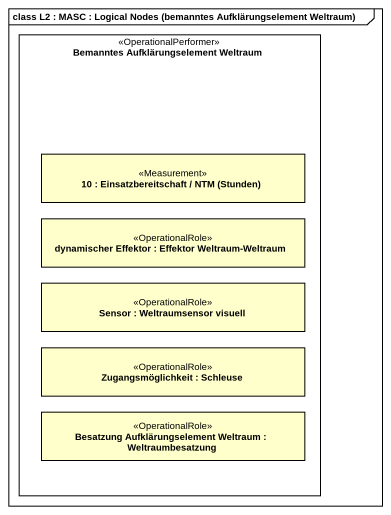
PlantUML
@startuml
mainframe class L2 : MASC : Logical Nodes (bemanntes Aufklärungselement Weltraum)
rectangle "Bemanntes Aufklärungselement Weltraum" as Bemanntes <<OperationalPerformer>> {
  rectangle "10 : Einsatzbereitschaft / NTM (Stunden)" as p10 <<Measurement>>
  rectangle "dynamischer Effektor : Effektor Weltraum-Weltraum" as dynamischer_Effektor <<OperationalRole>>
  rectangle "Sensor : Weltraumsensor visuell" as Sensor <<OperationalRole>>
  rectangle "Zugangsmöglichkeit : Schleuse" as Zugangsmöglichkeit <<OperationalRole>>
  rectangle "Besatzung Aufklärungselement Weltraum : Weltraumbesatzung" as Besatzung <<OperationalRole>>
}
@enduml
